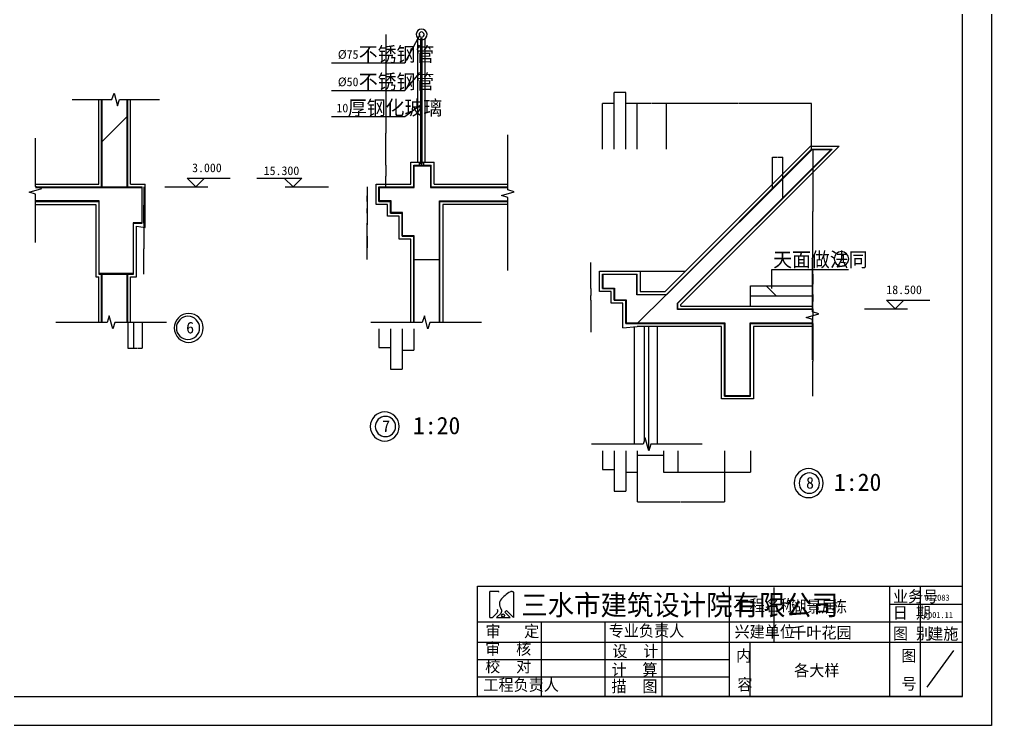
# Model space of a CAD drawing. Header units: metres. Extents: x 2560 to 14440, y -4690 to 3710.
# Drawn here: x 7744 to 14440, y -4690 to 174 of the extents above; entities that cross this region are included whole.
import ezdxf

# ---------------------------------------------------------------- set-up
doc = ezdxf.new("R2010")
doc.units = ezdxf.units.M
for name, color, linetype in [('E_WALL', 7, 'Continuous'), ('LM', 141, 'Continuous'), ('OTHER', 7, 'Continuous'), ('PUB_DIM', 3, 'Continuous'), ('PUB_TEXT', 7, 'Continuous'), ('PUB_TITLE', 4, 'Continuous'), ('PUB_WALL', 7, 'Continuous'), ('S_SURFACE', 6, 'Continuous'), ('S_WALL', 7, 'Continuous')]:
    doc.layers.add(name, color=color, linetype=linetype)
doc.dimstyles.get("Standard").update_dxf_attribs({"dimtxt": 2.5, "dimasz": 2.5, "dimexe": 1.25, "dimexo": 0.625, "dimtad": 1, "dimcen": 2.5, "dimazin": 3, "dimtfac": 1, "dimtmove": 0, "dimatfit": 3})

# ---------------------------------------------------------------- blocks, each defined once
blk = doc.blocks.new('*D74')
for p, q in [((8490, -1912.64), (8490, -2090)), ((8530, -1912.64), (8530, -2090)), ((8490.25, -2090), (8509, -2090)), ((8511, -2090), (8529.75, -2090))]:
    blk.add_line(p, q)
at = {"layer": 'Defpoints'}
for p in [(8490, -1912.64), (8530, -1912.64), (8490, -2090)]:
    blk.add_point(p, dxfattribs=at)
at = {"layer": 'PUB_DIM', "insert": (8510, -2090), "char_height": 1, "attachment_point": 5}
blk.add_mtext('40', dxfattribs=at)
blk = doc.blocks.new('*D75')
for p, q in [((8530, -1912.64), (8530, -2090)), ((8590.02, -1912.64), (8590.02, -2090)), ((8530.25, -2090), (8557.51, -2090)), ((8562.51, -2090), (8589.77, -2090))]:
    blk.add_line(p, q)
at = {"layer": 'Defpoints'}
for p in [(8530, -1912.64), (8590.02, -1912.64), (8530, -2090)]:
    blk.add_point(p, dxfattribs=at)
at = {"layer": 'PUB_DIM', "insert": (8560.01, -2090), "char_height": 1, "attachment_point": 5}
blk.add_mtext('60,02', dxfattribs=at)
blk = doc.blocks.new('*D76')
for p, q in [((8600, -980), (8600, -1105)), ((8599.75, -1105), (8599.5, -1105)), ((8600, -1230), (8600, -1105)), ((8600, -1105), (8600, -1105)), ((8600.25, -1105), (8600.5, -1105))]:
    blk.add_line(p, q)
at = {"layer": 'Defpoints'}
for p in [(8600, -980), (8600, -1105), (8600, -1230)]:
    blk.add_point(p, dxfattribs=at)
at = {"layer": 'PUB_DIM', "insert": (8600, -1103.875), "char_height": 1, "attachment_point": 5}
blk.add_mtext('0', dxfattribs=at)
blk = doc.blocks.new('*D77')
for p, q in [((8600, -1230), (8600, -1405)), ((8599.75, -1405), (8599.5, -1405)), ((8600, -1580), (8600, -1405)), ((8600, -1405), (8600, -1405)), ((8600.25, -1405), (8600.5, -1405))]:
    blk.add_line(p, q)
at = {"layer": 'Defpoints'}
for p in [(8600, -1230), (8600, -1405), (8600, -1580)]:
    blk.add_point(p, dxfattribs=at)
at = {"layer": 'PUB_DIM', "insert": (8600, -1403.875), "char_height": 1, "attachment_point": 5}
blk.add_mtext('0', dxfattribs=at)
blk = doc.blocks.new('*D78')
for p, q in [((10220, -1957.31), (10220, -2086.11)), ((10300, -1957.31), (10300, -2086.11)), ((10220.25, -2086.11), (10259, -2086.11)), ((10261, -2086.11), (10299.75, -2086.11))]:
    blk.add_line(p, q)
at = {"layer": 'Defpoints'}
for p in [(10220, -1957.31), (10300, -1957.31), (10220, -2086.11)]:
    blk.add_point(p, dxfattribs=at)
at = {"layer": 'PUB_DIM', "insert": (10260, -2086.11), "char_height": 1, "attachment_point": 5}
blk.add_mtext('80', dxfattribs=at)
blk = doc.blocks.new('*D79')
for p, q in [((10300, -1957.31), (10300, -2235.1)), ((10380, -1957.31), (10380, -2235.1)), ((10300.25, -2235.1), (10339, -2235.1)), ((10341, -2235.1), (10379.75, -2235.1))]:
    blk.add_line(p, q)
at = {"layer": 'Defpoints'}
for p in [(10300, -1957.31), (10380, -1957.31), (10300, -2235.1)]:
    blk.add_point(p, dxfattribs=at)
at = {"layer": 'PUB_DIM', "insert": (10340, -2235.1), "char_height": 1, "attachment_point": 5}
blk.add_mtext('80', dxfattribs=at)
blk = doc.blocks.new('*D80')
for p, q in [((10380, -1957.31), (10380, -2104.97)), ((10460, -1957.31), (10460, -2104.97)), ((10380.25, -2104.97), (10419, -2104.97)), ((10421, -2104.97), (10459.75, -2104.97))]:
    blk.add_line(p, q)
at = {"layer": 'Defpoints'}
for p in [(10380, -1957.31), (10460, -1957.31), (10380, -2104.97)]:
    blk.add_point(p, dxfattribs=at)
at = {"layer": 'PUB_DIM', "insert": (10420, -2104.97), "char_height": 1, "attachment_point": 5}
blk.add_mtext('80', dxfattribs=at)
blk = doc.blocks.new('*D81')
for p, q in [((10140, -1160), (10140, -1240)), ((10139.75, -1240), (10139.5, -1240)), ((10140, -1320), (10140, -1240)), ((10140, -1240), (10140, -1240)), ((10140.25, -1240), (10140.5, -1240))]:
    blk.add_line(p, q)
at = {"layer": 'Defpoints'}
for p in [(10140, -1160), (10140, -1240), (10140, -1320)]:
    blk.add_point(p, dxfattribs=at)
at = {"layer": 'PUB_DIM', "insert": (10140, -1238.875), "char_height": 1, "attachment_point": 5}
blk.add_mtext('0', dxfattribs=at)
blk = doc.blocks.new('*D82')
for p, q in [((10139.75, -1128), (10139.5, -1128)), ((10140, -1080), (10140, -1128)), ((10140, -1160), (10140, -1128)), ((10140, -1128), (10140, -1128)), ((10140.25, -1128), (10140.5, -1128))]:
    blk.add_line(p, q)
at = {"layer": 'Defpoints'}
for p in [(10140, -1080), (10140, -1128), (10140, -1160)]:
    blk.add_point(p, dxfattribs=at)
at = {"layer": 'PUB_DIM', "insert": (10140, -1126.875), "char_height": 1, "attachment_point": 5}
blk.add_mtext('0', dxfattribs=at)
blk = doc.blocks.new('*D83')
for p, q in [((10140, -980), (10140, -1040)), ((10139.75, -1040), (10139.5, -1040)), ((10140, -1080), (10140, -1040)), ((10140, -1040), (10140, -1040)), ((10140.25, -1040), (10140.5, -1040))]:
    blk.add_line(p, q)
at = {"layer": 'Defpoints'}
for p in [(10140, -980), (10140, -1040), (10140, -1080)]:
    blk.add_point(p, dxfattribs=at)
at = {"layer": 'PUB_DIM', "insert": (10140, -1038.875), "char_height": 1, "attachment_point": 5}
blk.add_mtext('0', dxfattribs=at)
blk = doc.blocks.new('*D84')
for p, q in [((10267.07, 70), (10267.07, -610)), ((10266.82, -610), (10266.57, -610)), ((10267.07, -830), (10267.07, -610)), ((10267.07, -610), (10267.07, -610)), ((10267.32, -610), (10267.57, -610))]:
    blk.add_line(p, q)
at = {"layer": 'Defpoints'}
for p in [(10267.07, 70), (10267.07, -610), (10267.07, -830)]:
    blk.add_point(p, dxfattribs=at)
at = {"layer": 'PUB_DIM', "insert": (10267.07, -608.875), "char_height": 1, "attachment_point": 5}
blk.add_mtext('0', dxfattribs=at)
blk = doc.blocks.new('*D85')
for p, q in [((10267.07, -830), (10267.07, -905)), ((10266.82, -905), (10266.57, -905)), ((10267.07, -980), (10267.07, -905)), ((10267.07, -905), (10267.07, -905)), ((10267.32, -905), (10267.57, -905))]:
    blk.add_line(p, q)
at = {"layer": 'Defpoints'}
for p in [(10267.07, -830), (10267.07, -905), (10267.07, -980)]:
    blk.add_point(p, dxfattribs=at)
at = {"layer": 'PUB_DIM', "insert": (10267.07, -903.875), "char_height": 1, "attachment_point": 5}
blk.add_mtext('0', dxfattribs=at)
blk = doc.blocks.new('*D86')
for p, q in [((10140, -1320), (10140, -1400)), ((10139.75, -1400), (10139.5, -1400)), ((10140, -1480), (10140, -1400)), ((10140, -1400), (10140, -1400)), ((10140.25, -1400), (10140.5, -1400))]:
    blk.add_line(p, q)
at = {"layer": 'Defpoints'}
for p in [(10140, -1320), (10140, -1400), (10140, -1480)]:
    blk.add_point(p, dxfattribs=at)
at = {"layer": 'PUB_DIM', "insert": (10140, -1398.875), "char_height": 1, "attachment_point": 5}
blk.add_mtext('0', dxfattribs=at)
blk = doc.blocks.new('*D87')
for p, q in [((10140, -980), (10140, -1230)), ((10139.75, -1230), (10139.5, -1230)), ((10140, -1480), (10140, -1230)), ((10140, -1230), (10140, -1230)), ((10140.25, -1230), (10140.5, -1230))]:
    blk.add_line(p, q)
at = {"layer": 'Defpoints'}
for p in [(10140, -980), (10140, -1230), (10140, -1480)]:
    blk.add_point(p, dxfattribs=at)
at = {"layer": 'PUB_DIM', "insert": (10140, -1228.875), "char_height": 1, "attachment_point": 5}
blk.add_mtext('0', dxfattribs=at)
blk = doc.blocks.new('*D98')
for p, q in [((13208.03, -1720), (13208.03, -1770)), ((13207.78, -1770), (13207.53, -1770)), ((13208.03, -1820), (13208.03, -1770)), ((13208.03, -1770), (13208.03, -1770)), ((13208.28, -1770), (13208.53, -1770))]:
    blk.add_line(p, q)
at = {"layer": 'Defpoints'}
for p in [(13208.03, -1720), (13208.03, -1770), (13208.03, -1820)]:
    blk.add_point(p, dxfattribs=at)
at = {"layer": 'PUB_DIM', "insert": (13208.03, -1768.875), "char_height": 1, "attachment_point": 5}
blk.add_mtext('0', dxfattribs=at)
blk = doc.blocks.new('*D99')
for p, q in [((13208.03, -1580), (13208.03, -1650)), ((13207.78, -1650), (13207.53, -1650)), ((13208.03, -1720), (13208.03, -1650)), ((13208.03, -1650), (13208.03, -1650)), ((13208.28, -1650), (13208.53, -1650))]:
    blk.add_line(p, q)
at = {"layer": 'Defpoints'}
for p in [(13208.03, -1580), (13208.03, -1650), (13208.03, -1720)]:
    blk.add_point(p, dxfattribs=at)
at = {"layer": 'PUB_DIM', "insert": (13208.03, -1648.875), "char_height": 1, "attachment_point": 5}
blk.add_mtext('0', dxfattribs=at)
blk = doc.blocks.new('*D100')
for p, q in [((13208.03, -1920), (13208.03, -2180)), ((13207.78, -2180), (13207.53, -2180)), ((13208.03, -2420), (13208.03, -2180)), ((13208.03, -2180), (13208.03, -2180)), ((13208.28, -2180), (13208.53, -2180))]:
    blk.add_line(p, q)
at = {"layer": 'Defpoints'}
for p in [(13208.03, -1920), (13208.03, -2180), (13208.03, -2420)]:
    blk.add_point(p, dxfattribs=at)
at = {"layer": 'PUB_DIM', "insert": (13208.03, -2178.875), "char_height": 1, "attachment_point": 5}
blk.add_mtext('0', dxfattribs=at)
blk = doc.blocks.new('*D101')
for p, q in [((13207.78, -1870), (13207.53, -1870)), ((13208.03, -1820), (13208.03, -1870)), ((13208.03, -1920), (13208.03, -1870)), ((13208.03, -1870), (13208.03, -1870)), ((13208.28, -1870), (13208.53, -1870))]:
    blk.add_line(p, q)
at = {"layer": 'Defpoints'}
for p in [(13208.03, -1820), (13208.03, -1870), (13208.03, -1920)]:
    blk.add_point(p, dxfattribs=at)
at = {"layer": 'PUB_DIM', "insert": (13208.03, -1868.875), "char_height": 1, "attachment_point": 5}
blk.add_mtext('0', dxfattribs=at)
blk = doc.blocks.new('*D102')
for p, q in [((13208.03, -720), (13208.03, -1150)), ((13207.78, -1150), (13207.53, -1150)), ((13208.03, -1580), (13208.03, -1150)), ((13208.03, -1150), (13208.03, -1150)), ((13208.28, -1150), (13208.53, -1150))]:
    blk.add_line(p, q)
at = {"layer": 'Defpoints'}
for p in [(13208.03, -720), (13208.03, -1150), (13208.03, -1580)]:
    blk.add_point(p, dxfattribs=at)
at = {"layer": 'PUB_DIM', "insert": (13208.03, -1148.875), "char_height": 1, "attachment_point": 5}
blk.add_mtext('0', dxfattribs=at)
blk = doc.blocks.new('*D103')
for p, q in [((11680, -1760), (11680, -1979.03)), ((11680, -1920), (11680, -1979.03)), ((11679.75, -1979.03), (11679.5, -1979.03)), ((11680, -1979.03), (11680, -1979.03)), ((11680.25, -1979.03), (11680.5, -1979.03))]:
    blk.add_line(p, q)
at = {"layer": 'Defpoints'}
for p in [(11680, -1760), (11680, -1920), (11680, -1979.03)]:
    blk.add_point(p, dxfattribs=at)
at = {"layer": 'PUB_DIM', "insert": (11680, -1977.905), "char_height": 1, "attachment_point": 5}
blk.add_mtext('0', dxfattribs=at)
blk = doc.blocks.new('*D104')
for p, q in [((11679.75, -1728), (11679.5, -1728)), ((11680, -1680), (11680, -1728)), ((11680, -1760), (11680, -1728)), ((11680, -1728), (11680, -1728)), ((11680.25, -1728), (11680.5, -1728))]:
    blk.add_line(p, q)
at = {"layer": 'Defpoints'}
for p in [(11680, -1680), (11680, -1728), (11680, -1760)]:
    blk.add_point(p, dxfattribs=at)
at = {"layer": 'PUB_DIM', "insert": (11680, -1726.875), "char_height": 1, "attachment_point": 5}
blk.add_mtext('0', dxfattribs=at)
blk = doc.blocks.new('*D105')
for p, q in [((11679.75, -1500.9), (11679.5, -1500.9)), ((11680, -1580), (11680, -1500.9)), ((11680, -1680), (11680, -1500.9)), ((11680, -1500.9), (11680, -1500.9)), ((11680.25, -1500.9), (11680.5, -1500.9))]:
    blk.add_line(p, q)
at = {"layer": 'Defpoints'}
for p in [(11680, -1500.9), (11680, -1580), (11680, -1680)]:
    blk.add_point(p, dxfattribs=at)
at = {"layer": 'PUB_DIM', "insert": (11680, -1499.775), "char_height": 1, "attachment_point": 5}
blk.add_mtext('0', dxfattribs=at)
blk = doc.blocks.new('*D106')
for p, q in [((12698, -406.09), (12199.75, -406.09)), ((12200, -720), (12200, -406.09)), ((13200.25, -406.09), (12702, -406.09)), ((13200, -720), (13200, -406.09))]:
    blk.add_line(p, q)
at = {"layer": 'Defpoints'}
for p in [(13200, -406.09), (12200, -720), (13200, -720)]:
    blk.add_point(p, dxfattribs=at)
at = {"layer": 'PUB_DIM', "insert": (12700, -406.09), "char_height": 1, "attachment_point": 5}
blk.add_mtext('1000', dxfattribs=at)
blk = doc.blocks.new('*D107')
for p, q in [((11799, -406.09), (11759.75, -406.09)), ((11760, -720), (11760, -406.09)), ((11840.25, -406.09), (11801, -406.09)), ((11840, -720), (11840, -406.09))]:
    blk.add_line(p, q)
at = {"layer": 'Defpoints'}
for p in [(11840, -406.09), (11760, -720), (11840, -720)]:
    blk.add_point(p, dxfattribs=at)
at = {"layer": 'PUB_DIM', "insert": (11800, -406.09), "char_height": 1, "attachment_point": 5}
blk.add_mtext('80', dxfattribs=at)
blk = doc.blocks.new('*D108')
for p, q in [((11879, -330), (11839.75, -330)), ((11840, -720), (11840, -330)), ((11920.25, -330), (11881, -330)), ((11920, -720), (11920, -330))]:
    blk.add_line(p, q)
at = {"layer": 'Defpoints'}
for p in [(11920, -330), (11840, -720), (11920, -720)]:
    blk.add_point(p, dxfattribs=at)
at = {"layer": 'PUB_DIM', "insert": (11880, -330), "char_height": 1, "attachment_point": 5}
blk.add_mtext('80', dxfattribs=at)
blk = doc.blocks.new('*D109')
for p, q in [((11959, -406.09), (11919.75, -406.09)), ((11920, -720), (11920, -406.09)), ((12000.25, -406.09), (11961, -406.09)), ((12000, -720), (12000, -406.09))]:
    blk.add_line(p, q)
at = {"layer": 'Defpoints'}
for p in [(12000, -406.09), (11920, -720), (12000, -720)]:
    blk.add_point(p, dxfattribs=at)
at = {"layer": 'PUB_DIM', "insert": (11960, -406.09), "char_height": 1, "attachment_point": 5}
blk.add_mtext('80', dxfattribs=at)
blk = doc.blocks.new('*D110')
for p, q in [((12098.5, -406.09), (11999.75, -406.09)), ((12000, -720), (12000, -406.09)), ((12200.25, -406.09), (12101.5, -406.09)), ((12200, -720), (12200, -406.09))]:
    blk.add_line(p, q)
at = {"layer": 'Defpoints'}
for p in [(12200, -406.09), (12000, -720), (12200, -720)]:
    blk.add_point(p, dxfattribs=at)
at = {"layer": 'PUB_DIM', "insert": (12100, -406.09), "char_height": 1, "attachment_point": 5}
blk.add_mtext('200', dxfattribs=at)
blk = doc.blocks.new('*D111')
for p, q in [((12930.96, -989.03), (12930.96, -774.28)), ((12931.21, -774.28), (12963.815, -774.28)), ((12968.815, -774.28), (13001.42, -774.28)), ((13001.67, -1059.75), (13001.67, -774.28))]:
    blk.add_line(p, q)
at = {"layer": 'Defpoints'}
for p in [(12930.96, -774.28), (12930.96, -989.03), (13001.67, -1059.75)]:
    blk.add_point(p, dxfattribs=at)
at = {"layer": 'PUB_DIM', "insert": (12966.315, -774.28), "char_height": 1, "attachment_point": 5}
blk.add_mtext('70,71', dxfattribs=at)
blk = doc.blocks.new('*D112')
for p, q in [((12280, -2797.31), (12280, -2944.97)), ((12780, -2797.31), (12780, -2944.97)), ((12280.25, -2944.97), (12528.5, -2944.97)), ((12531.5, -2944.97), (12779.75, -2944.97))]:
    blk.add_line(p, q)
at = {"layer": 'Defpoints'}
for p in [(12280, -2797.31), (12780, -2797.31), (12280, -2944.97)]:
    blk.add_point(p, dxfattribs=at)
at = {"layer": 'PUB_DIM', "insert": (12530, -2944.97), "char_height": 1, "attachment_point": 5}
blk.add_mtext('500', dxfattribs=at)
blk = doc.blocks.new('*D113')
for p, q in [((11760, -2797.31), (11760, -2926.11)), ((11840, -2797.31), (11840, -2926.11)), ((11760.25, -2926.11), (11799, -2926.11)), ((11801, -2926.11), (11839.75, -2926.11))]:
    blk.add_line(p, q)
at = {"layer": 'Defpoints'}
for p in [(11760, -2797.31), (11840, -2797.31), (11760, -2926.11)]:
    blk.add_point(p, dxfattribs=at)
at = {"layer": 'PUB_DIM', "insert": (11800, -2926.11), "char_height": 1, "attachment_point": 5}
blk.add_mtext('80', dxfattribs=at)
blk = doc.blocks.new('*D114')
for p, q in [((12180, -2797.31), (12180, -2944.97)), ((12280, -2797.31), (12280, -2944.97)), ((12180.25, -2944.97), (12228.5, -2944.97)), ((12231.5, -2944.97), (12279.75, -2944.97))]:
    blk.add_line(p, q)
at = {"layer": 'Defpoints'}
for p in [(12180, -2797.31), (12280, -2797.31), (12180, -2944.97)]:
    blk.add_point(p, dxfattribs=at)
at = {"layer": 'PUB_DIM', "insert": (12230, -2944.97), "char_height": 1, "attachment_point": 5}
blk.add_mtext('100', dxfattribs=at)
blk = doc.blocks.new('*D115')
for p, q in [((11840, -2797.31), (11840, -3075.1)), ((11920, -2797.31), (11920, -3075.1)), ((11840.25, -3075.1), (11879, -3075.1)), ((11881, -3075.1), (11919.75, -3075.1))]:
    blk.add_line(p, q)
at = {"layer": 'Defpoints'}
for p in [(11840, -2797.31), (11920, -2797.31), (11840, -3075.1)]:
    blk.add_point(p, dxfattribs=at)
at = {"layer": 'PUB_DIM', "insert": (11880, -3075.1), "char_height": 1, "attachment_point": 5}
blk.add_mtext('80', dxfattribs=at)
blk = doc.blocks.new('*D116')
for p, q in [((12000, -2797.31), (12000, -2827.37)), ((12180, -2797.31), (12180, -2827.37)), ((12000.25, -2827.37), (12088.5, -2827.37)), ((12091.5, -2827.37), (12179.75, -2827.37))]:
    blk.add_line(p, q)
at = {"layer": 'Defpoints'}
for p in [(12000, -2797.31), (12180, -2797.31), (12000, -2827.37)]:
    blk.add_point(p, dxfattribs=at)
at = {"layer": 'PUB_DIM', "insert": (12090, -2827.37), "char_height": 1, "attachment_point": 5}
blk.add_mtext('180', dxfattribs=at)
blk = doc.blocks.new('*D117')
for p, q in [((11920, -2797.31), (11920, -2944.97)), ((12000, -2797.31), (12000, -2944.97)), ((11920.25, -2944.97), (11959, -2944.97)), ((11961, -2944.97), (11999.75, -2944.97))]:
    blk.add_line(p, q)
at = {"layer": 'Defpoints'}
for p in [(11920, -2797.31), (12000, -2797.31), (11920, -2944.97)]:
    blk.add_point(p, dxfattribs=at)
at = {"layer": 'PUB_DIM', "insert": (11960, -2944.97), "char_height": 1, "attachment_point": 5}
blk.add_mtext('80', dxfattribs=at)
blk = doc.blocks.new('*D118')
for p, q in [((12000, -2797.31), (12000, -3150)), ((12600, -2797.31), (12600, -3150)), ((12000.25, -3150), (12298.5, -3150)), ((12301.5, -3150), (12599.75, -3150))]:
    blk.add_line(p, q)
at = {"layer": 'Defpoints'}
for p in [(12000, -2797.31), (12600, -2797.31), (12000, -3150)]:
    blk.add_point(p, dxfattribs=at)
at = {"layer": 'PUB_DIM', "insert": (12300, -3150), "char_height": 1, "attachment_point": 5}
blk.add_mtext('600', dxfattribs=at)

msp = doc.modelspace()

# ---------------------------------------------------------------- hatches: boundary and pattern name
at = {"layer": 'LM'}
h = msp.add_hatch(dxfattribs=at)
h.set_pattern_fill('ANSI31', scale=500)
h.paths.add_polyline_path([(8490, -376.95), (8433.29, -376.95), (8419.29, -420.95), (8395.29, -332.95), (8381.29, -376.95), (8310, -376.95), (8310, -980), (8490, -980)])
h.paths.add_polyline_path([(8490, -1580), (8310, -1580), (8310, -1912.64), (8349, -1912.64), (8363, -1868.64), (8387, -1956.64), (8401, -1912.64), (8490, -1912.64)])
h = msp.add_hatch(dxfattribs=at)
h.set_pattern_fill('ANSI31', scale=500)
h.paths.add_polyline_path([(10460, -1912.64), (10519, -1912.64), (10533, -1868.64), (10557, -1956.64), (10571, -1912.64), (10640, -1912.64), (10640, -1480), (10460, -1480)])
h = msp.add_hatch(dxfattribs=at)
h.set_pattern_fill('ANSI37', scale=500)
h.paths.add_polyline_path([(13207.3, -1730), (13207.3, -1660), (12780, -1660), (12780, -1730)])

# ---------------------------------------------------------------- linework, layer by layer
for points in [[(8985, -1950.94, 4000), (8985, -1951.02, 4000)], [(10335, -2629.93, 4000), (10335, -2630, 4000)], [(13255, -3019.93, 4000), (13255, -3020, 4000)]]:
    msp.add_lwpolyline(points, format="xyb")
at = {"layer": 'E_WALL'}
for radius in [37.5, 17.5]:
    msp.add_arc((10514, 70), radius, 277.66, 262.34, dxfattribs=at)
at = {"layer": 'LM'}
for p, q in [((10489, -810), (10489, 42.05)), ((10509, -820), (10509, 42.41)), ((10509, 42.41), (10519, 42.41)), ((10519, -820), (10519, 42.41)), ((10539, -810), (10539, 42.05)), ((8290, -960), (8290, -376.95)), ((8510, -960), (8510, -376.95)), ((12191.72, -1700), (13191.72, -700)), ((13389.71, -700), (12300, -1789.71)), ((13191.72, -700), (13389.71, -700)), ((10440, -810), (10509, -810)), ((10440, -960), (10440, -810)), ((10499, -810), (10509, -810)), ((10499, -830), (10499, -810)), ((10509, -820), (10519, -820)), ((10519, -810), (10529, -810)), ((10519, -810), (10600, -810)), ((10529, -830), (10529, -810)), ((10600, -960), (10600, -810)), ((7855.12, -960), (8290, -960)), ((8510, -960), (8610.02, -960)), ((8610.02, -1260), (8610.02, -960)), ((10200, -1100), (10200, -960)), ((10200, -960), (10440, -960)), ((10600, -960), (10791.72, -960)), ((10760, -960), (11107.3, -960)), ((7855.12, -1100), (8270.02, -1100)), ((8270.02, -1100), (8270.02, -1600)), ((10280, -1100), (10200, -1100)), ((10280, -1180), (10280, -1100)), ((11107.3, -1100), (10660, -1100)), ((10660, -1100), (10660, -1912.64)), ((10360, -1180), (10280, -1180)), ((10360, -1340), (10360, -1180)), ((8550, -1600), (8550, -1250)), ((8550, -1250), (8610.02, -1260)), ((10440, -1340), (10360, -1340)), ((10440, -1912.64), (10440, -1340)), ((8270.02, -1600), (8290, -1600)), ((8290, -1912.64), (8290, -1600)), ((8510, -1912.64), (8510, -1600)), ((8510, -1600), (8550, -1600)), ((11740, -1700), (11740, -1560)), ((11740, -1560), (12020, -1560)), ((12020, -1560), (12020, -1700)), ((12020, -1560), (12331.72, -1560)), ((12780, -1660), (13207.3, -1660)), ((12780, -1800), (12780, -1660)), ((11820, -1700), (11740, -1700)), ((11820, -1780), (11820, -1700)), ((12000, -1920), (12200, -1720)), ((12020, -1700), (12191.72, -1700)), ((12780, -1730), (13207.3, -1730)), ((11900, -1780), (11820, -1780)), ((11900, -1950), (11900, -1780)), ((12300, -1800), (12300, -1789.71)), ((12300, -1800), (13207.3, -1800)), ((11900, -1950), (12000, -1940)), ((11980, -2752.64), (11980, -1940)), ((12580, -1940), (12000, -1940)), ((12050, -2722.09), (12050, -1940)), ((12080, -2791.23), (12080, -1940)), ((12140, -2752.64), (12140, -1940)), ((12580, -2440), (12580, -1940)), ((12800, -1940), (12800, -2440)), ((13207.3, -1940), (12900, -1940)), ((12800, -2440), (12580, -2440))]:
    msp.add_line(p, q, dxfattribs=at)
for points in [[(9894.02, -125.36), (10398.74, -125.36), (10504.73, 70)], [(9894.02, -314.36), (10398.74, -314.36), (10489, -210)], [(9894.02, -494.3), (10398.74, -494.3), (10514.41, -410)], [(13207.3, -1940), (12800, -1940)]]:
    msp.add_lwpolyline(points, dxfattribs=at)
at = {"layer": 'OTHER'}
for p, q in [((8381.29, -376.95), (8395.29, -332.95)), ((8395.29, -332.95), (8419.29, -420.95)), ((8106.28, -376.95), (8381.29, -376.95)), ((8419.29, -420.95), (8433.29, -376.95)), ((8433.29, -376.95), (8708.3, -376.95)), ((7855.12, -977.16), (7855.12, -644)), ((11107.3, -1000.59), (11107.3, -620)), ((7811.12, -1015.16), (7899.12, -991.16)), ((7899.12, -991.16), (7855.12, -977.16)), ((11151.3, -1014.59), (11107.3, -1000.59)), ((7855.12, -1029.16), (7811.12, -1015.16)), ((7855.12, -1362.32), (7855.12, -1029.16)), ((11063.3, -1038.59), (11151.3, -1014.59)), ((11107.3, -1052.59), (11063.3, -1038.59)), ((11107.3, -1554.76), (11107.3, -1052.59)), ((13207.3, -1840.59), (13207.3, -1480)), ((8363, -1868.64), (8349, -1912.64)), ((8387, -1956.64), (8363, -1868.64)), ((10533, -1868.64), (10519, -1912.64)), ((10557, -1956.64), (10533, -1868.64)), ((13163.3, -1878.59), (13251.3, -1854.59)), ((13251.3, -1854.59), (13207.3, -1840.59)), ((8349, -1912.64), (7994, -1912.64)), ((8401, -1912.64), (8387, -1956.64)), ((8756, -1912.64), (8401, -1912.64)), ((10519, -1912.64), (10164, -1912.64)), ((10571, -1912.64), (10557, -1956.64)), ((10926, -1912.64), (10571, -1912.64)), ((13207.3, -1892.59), (13163.3, -1878.59)), ((13207.3, -2170), (13207.3, -1892.59)), ((12054.28, -2708.64), (12040.28, -2752.64)), ((12078.28, -2796.64), (12054.28, -2708.64)), ((12040.28, -2752.64), (11685.28, -2752.64)), ((12092.28, -2752.64), (12078.28, -2796.64)), ((12447.28, -2752.64), (12092.28, -2752.64))]:
    msp.add_line(p, q, dxfattribs=at)
at = {"layer": 'PUB_DIM'}
for p, q in [((8898.41, -920), (9195.55, -920)), ((8898.41, -920), (9018.41, -920)), ((8958.41, -980), (8898.41, -920)), ((9018.41, -920), (8958.41, -980)), ((9378.41, -920), (9675.55, -920)), ((9628.41, -980), (9568.41, -920)), ((9568.41, -920), (9688.41, -920)), ((9688.41, -920), (9628.41, -980)), ((8745.24, -980), (9042.38, -980)), ((9575.24, -980), (9872.38, -980)), ((13716.84, -1760), (14013.98, -1760)), ((13716.84, -1760), (13836.84, -1760)), ((13776.84, -1820), (13716.84, -1760)), ((13836.84, -1760), (13776.84, -1820)), ((13563.67, -1820), (13860.81, -1820))]:
    msp.add_line(p, q, dxfattribs=at)
at = {"layer": 'PUB_TITLE'}
for p, q in [((12635.6, -4490), (12635.6, -3730)), ((12940.96, -3738.92), (12940.96, -4115.51)), ((13739.63, -4490), (13739.63, -3730)), ((13950.23, -4490), (13950.23, -3730)), ((14240, -4490), (14240, -3730)), ((10983.26, -3946.25), (10983.26, -3766.25)), ((11043.49, -3766.25), (10983.26, -3766.25)), ((11134.59, -3766.25), (11140.79, -3766.25)), ((11146.79, -3772.25), (11146.79, -3946.25)), ((13739.63, -3853.71), (14242.82, -3853.71)), ((10983.26, -3946.25), (10992.05, -3946.25)), ((11006.19, -3940.39), (11033.68, -3912.91)), ((11030.41, -3946.25), (11061.03, -3915.63)), ((11030.41, -3946.25), (11123.55, -3946.25)), ((11098.78, -3898.24), (11087.16, -3909.87)), ((11123.55, -3946.25), (11087.16, -3909.87)), ((11146.79, -3946.25), (11098.78, -3898.24)), ((10899.6, -3974.49), (14236.83, -3974.49)), ((11339.6, -4487.75), (11339.6, -3972.25)), ((11779.6, -4490), (11779.6, -3974.49)), ((12171.79, -4490), (12171.79, -3974.49)), ((10899.6, -4115.51), (14242.82, -4115.51)), ((12776.18, -4490), (12776.18, -4115.51)), ((10899.6, -4235.51), (12635.6, -4235.51)), ((10899.6, -4355.51), (12635.6, -4355.51)), ((14240, -4490), (10899.6, -4490))]:
    msp.add_line(p, q, dxfattribs=at)
for points in [[(2560, -4690), (2560, 3710), (14440, 3710), (14440, -4690)], [(3060, -4490), (14240, -4490), (14240, 3510), (3060, 3510)]]:
    msp.add_lwpolyline(points, close=True, dxfattribs=at)
for points in [[(10899.6, -3730), (14240, -3730)], [(10899.6, -4490), (10899.6, -3730)], [(13996.11, -4425.51), (14180.44, -4172.14)]]:
    msp.add_lwpolyline(points, dxfattribs=at)
msp.add_circle((11075.39, -3931.51), 10.4, dxfattribs=at)
for centre, radius, start, end in [((11043.49, -3769.25), 3, 318.05, 90), ((11219.8, -3948.18), 202.98, 117.75, 142.81), ((11134.59, -3786.25), 20, 90, 117.75), ((11140.79, -3772.25), 6, 360, 90), ((11114.17, -3850.8), 64.23, 177.33, 216.99), ((11089.96, -3849.67), 40, 142.81, 177.33), ((10992.05, -3926.25), 20, 270, 315), ((11019.53, -3898.77), 20, 315, 24.31), ((11046.89, -3901.49), 20, 315, 36.99)]:
    msp.add_arc(centre, radius, start, end, dxfattribs=at)
at = {"layer": 'PUB_WALL'}
for points in [[(8313.5, -980), (8313.5, -376.95)], [(8486.5, -980), (8486.5, -376.95)], [(13207.3, -1823.5), (12276.5, -1823.5), (12276.5, -1779.97), (13332.97, -723.5), (13201.45, -723.5), (12201.45, -1723.5), (11996.5, -1723.5), (11996.5, -1583.5), (11763.5, -1583.5), (11763.5, -1676.5), (11843.5, -1676.5), (11843.5, -1756.5), (11923.5, -1756.5), (11923.5, -1916.5), (12603.5, -1916.5), (12603.5, -2416.5), (12776.5, -2416.5), (12776.5, -1916.5), (13207.3, -1916.5)], [(10463.5, -1912.64), (10463.5, -1316.5), (10383.5, -1316.5), (10383.5, -1156.5), (10303.5, -1156.5), (10303.5, -1076.5), (10223.5, -1076.5), (10223.5, -983.5), (10463.5, -983.5), (10463.5, -833.5), (10576.5, -833.5), (10576.5, -983.5), (11107.3, -983.5)], [(7855.12, -983.5), (8586.52, -983.5), (8586.52, -1226.5), (8526.5, -1226.5), (8526.5, -1576.5), (8293.52, -1576.5), (8293.52, -1076.5), (7855.12, -1076.5)], [(10636.5, -1912.64), (10636.5, -1076.5), (11107.3, -1076.5)], [(10460, -1480), (10640, -1480)], [(8313.5, -1912.64), (8313.5, -1580)], [(8486.5, -1912.64), (8486.5, -1580)]]:
    msp.add_lwpolyline(points, dxfattribs=at)
at = {"layer": 'S_SURFACE'}
for p, q in [((12924.95, -1550), (12924.95, -1680)), ((13454.95, -1550), (12924.95, -1550))]:
    msp.add_line(p, q, dxfattribs=at)
for centre, radius in [((13405.85, -1475.17), 50), ((8910, -1951.02), 100), ((10260, -2630), 100), ((13180, -3020), 100)]:
    msp.add_arc(centre, radius, 0.06, 0, dxfattribs=at)
at = {"layer": 'S_WALL'}
for p, q in [((8310, -980), (8310, -376.95)), ((8490, -980), (8490, -376.95)), ((12200, -1720), (13200, -720)), ((12280, -1781.42), (13341.42, -720)), ((13200, -720), (13341.42, -720)), ((10460, -830), (10580, -830)), ((10460, -980), (10460, -830)), ((10580, -980), (10580, -830)), ((7855.12, -980), (8590.02, -980)), ((8590.02, -1230), (8590.02, -980)), ((10220, -980), (10460, -980)), ((10220, -1080), (10220, -980)), ((10580, -980), (11107.3, -980)), ((7855.12, -1080), (8290.02, -1080)), ((8290.02, -1080), (8290.02, -1580)), ((10220, -1080), (10300, -1080)), ((10300, -1160), (10300, -1080)), ((10640, -1080), (11107.3, -1080)), ((10640, -1912.64), (10640, -1080)), ((10300, -1160), (10380, -1160)), ((10380, -1320), (10380, -1160)), ((8530, -1580), (8530, -1230)), ((8530, -1230), (8590.02, -1230)), ((10380, -1320), (10460, -1320)), ((10460, -1912.64), (10460, -1320)), ((10460, -1480), (10640, -1480)), ((8290.02, -1580), (8530, -1580)), ((8310, -1912.64), (8310, -1580)), ((8490, -1912.64), (8490, -1580)), ((11760, -1580), (12000, -1580)), ((11760, -1680), (11760, -1580)), ((12000, -1720), (12000, -1580)), ((11760, -1680), (11840, -1680)), ((11840, -1760), (11840, -1680)), ((12000, -1720), (12200, -1720)), ((11840, -1760), (11920, -1760)), ((11920, -1920), (11920, -1760)), ((12280, -1820), (12280, -1781.42)), ((12280, -1820), (13207.3, -1820)), ((11920, -1920), (12600, -1920)), ((12600, -2420), (12600, -1920)), ((12780, -2420), (12780, -1920)), ((12780, -1920), (13207.3, -1920)), ((12600, -2420), (12780, -2420))]:
    msp.add_line(p, q, dxfattribs=at)

# ---------------------------------------------------------------- texts
at = {"layer": 'PUB_DIM'}
for s, p in [('%%c75', (9937.18, -96.94)), ('%%c50', (9937.18, -285.93)), ('10', (9927.41, -465.87)), ('3.000', (8933.15, -878)), ('15.300', (9426.58, -898)), ('18.500', (13715.01, -1718))]:
    msp.add_text(s, height=60, dxfattribs=at).set_placement(p)
at = {"layer": 'PUB_TEXT'}
for s, height, p in [('不锈钢管', 100, (10081.67, -115.66)), ('不锈钢管', 100, (10081.67, -304.65)), ('厚钢化玻璃', 100, (10005.97, -484.6)), ('天面做法同', 100, (12935.75, -1530)), ('1', 60, (13397.1, -1504.17)), ('6', 80, (8892.5, -1989.02)), ('7', 80, (10242.5, -2668)), ('1:20', 120, (10454.37, -2683.27)), ('8', 80, (13162.5, -3058)), ('1:20', 120, (13354.37, -3073.27))]:
    msp.add_text(s, height=height, dxfattribs=at).set_placement(p)
at = {"layer": 'PUB_TITLE'}
for s, height, p in [('业务号', 80, (13761, -3840.95)), ('三水市建筑设计院有限公司', 140, (11200.2, -3930)), ('工程名称', 80, (12669.74, -3902.16)), ('012083', 42, (13979.6, -3829.8)), ('湖景居', 80, (13060.2, -3909.8)), ('A', 42, (13279.6, -3889.8)), ('栋', 80, (13340.2, -3909.8)), ('日 期', 80, (13759.66, -3952.56)), ('2001.11', 42, (13974.11, -3949.8)), ('审   定 ', 80, (10953.6, -4080.11)), ('专业负责人', 80, (11802.97, -4076.92)), ('兴建单位', 80, (12669.74, -4083.29)), ('千叶花园', 80, (13060.2, -4089.8)), ('图 别', 80, (13761, -4096.05)), ('建施', 80, (14003.27, -4097.8)), ('审  核', 80, (10952.36, -4201.28)), ('设  计', 80, (11828.1, -4217.22)), ('内', 80, (12680.86, -4248.88)), ('图  ', 80, (13818.44, -4249.11)), ('校  对', 80, (10952.36, -4322.45)), ('计  算', 80, (11822.31, -4344.77)), ('各大样', 80, (13080.2, -4349.8)), ('工程负责人', 80, (10939.6, -4450)), ('描  图', 80, (11822.12, -4459.56)), ('容', 80, (12688.88, -4446.8)), ('号', 80, (13819.66, -4441.67))]:
    msp.add_text(s, height=height, dxfattribs=at).set_placement(p)

# ---------------------------------------------------------------- dimensions: what is measured, and where the dimension line sits
at = {"layer": 'PUB_DIM'}
for base, p1, p2, picture, middle in [((10267.07, -610), (10267.07, 70), (10267.07, -830), '*D84', (10267.07, -608.875)), ((11920, -330), (11920, -720), (11840, -720), '*D108', (11880, -330)), ((11840, -406.09), (11840, -720), (11760, -720), '*D107', (11800, -406.09)), ((12000, -406.09), (12000, -720), (11920, -720), '*D109', (11960, -406.09)), ((12200, -406.09), (12200, -720), (12000, -720), '*D110', (12100, -406.09)), ((13200, -406.09), (13200, -720), (12200, -720), '*D106', (12700, -406.09)), ((13208.03, -1150), (13208.03, -1580), (13208.03, -720), '*D102', (13208.03, -1148.875)), ((12930.96, -774.28), (12930.96, -989.03), (13001.67, -1059.75), '*D111', (12966.315, -774.28)), ((10267.07, -905), (10267.07, -830), (10267.07, -980), '*D85', (10267.07, -903.875)), ((8600, -1105), (8600, -1230), (8600, -980), '*D76', (8600, -1103.875)), ((10140, -1040), (10140, -980), (10140, -1080), '*D83', (10140, -1038.875)), ((10140, -1230), (10140, -980), (10140, -1480), '*D87', (10140, -1228.875)), ((10140, -1128), (10140, -1080), (10140, -1160), '*D82', (10140, -1126.875)), ((10140, -1240), (10140, -1160), (10140, -1320), '*D81', (10140, -1238.875)), ((8600, -1405), (8600, -1580), (8600, -1230), '*D77', (8600, -1403.875)), ((10140, -1400), (10140, -1320), (10140, -1480), '*D86', (10140, -1398.875)), ((11680, -1500.9), (11680, -1580), (11680, -1680), '*D105', (11680, -1499.775)), ((13208.03, -1650), (13208.03, -1720), (13208.03, -1580), '*D99', (13208.03, -1648.875)), ((11680, -1728), (11680, -1680), (11680, -1760), '*D104', (11680, -1726.875)), ((13208.03, -1770), (13208.03, -1820), (13208.03, -1720), '*D98', (13208.03, -1768.875)), ((11680, -1979.03), (11680, -1760), (11680, -1920), '*D103', (11680, -1977.905)), ((13208.03, -1870), (13208.03, -1920), (13208.03, -1820), '*D101', (13208.03, -1868.875)), ((8490, -2090), (8490, -1912.64), (8530, -1912.64), '*D74', (8510, -2090)), ((8530, -2090), (8530, -1912.64), (8590.02, -1912.64), '*D75', (8560.01, -2090)), ((13208.03, -2180), (13208.03, -2420), (13208.03, -1920), '*D100', (13208.03, -2178.875)), ((10220, -2086.11), (10220, -1957.31), (10300, -1957.31), '*D78', (10260, -2086.11)), ((10300, -2235.1), (10300, -1957.31), (10380, -1957.31), '*D79', (10340, -2235.1)), ((10380, -2104.97), (10380, -1957.31), (10460, -1957.31), '*D80', (10420, -2104.97)), ((11760, -2926.11), (11760, -2797.31), (11840, -2797.31), '*D113', (11800, -2926.11)), ((11840, -3075.1), (11840, -2797.31), (11920, -2797.31), '*D115', (11880, -3075.1)), ((11920, -2944.97), (11920, -2797.31), (12000, -2797.31), '*D117', (11960, -2944.97)), ((12000, -2827.37), (12000, -2797.31), (12180, -2797.31), '*D116', (12090, -2827.37)), ((12000, -3150), (12000, -2797.31), (12600, -2797.31), '*D118', (12300, -3150)), ((12180, -2944.97), (12180, -2797.31), (12280, -2797.31), '*D114', (12230, -2944.97)), ((12280, -2944.97), (12280, -2797.31), (12780, -2797.31), '*D112', (12530, -2944.97))]:
    dim = msp.add_linear_dim(base=base, p1=p1, p2=p2, dimstyle='Standard', dxfattribs=at)
    dim.commit()
    dim.dimension.update_dxf_attribs({"geometry": picture, "text_midpoint": middle})

doc.saveas('drawing.dxf')
